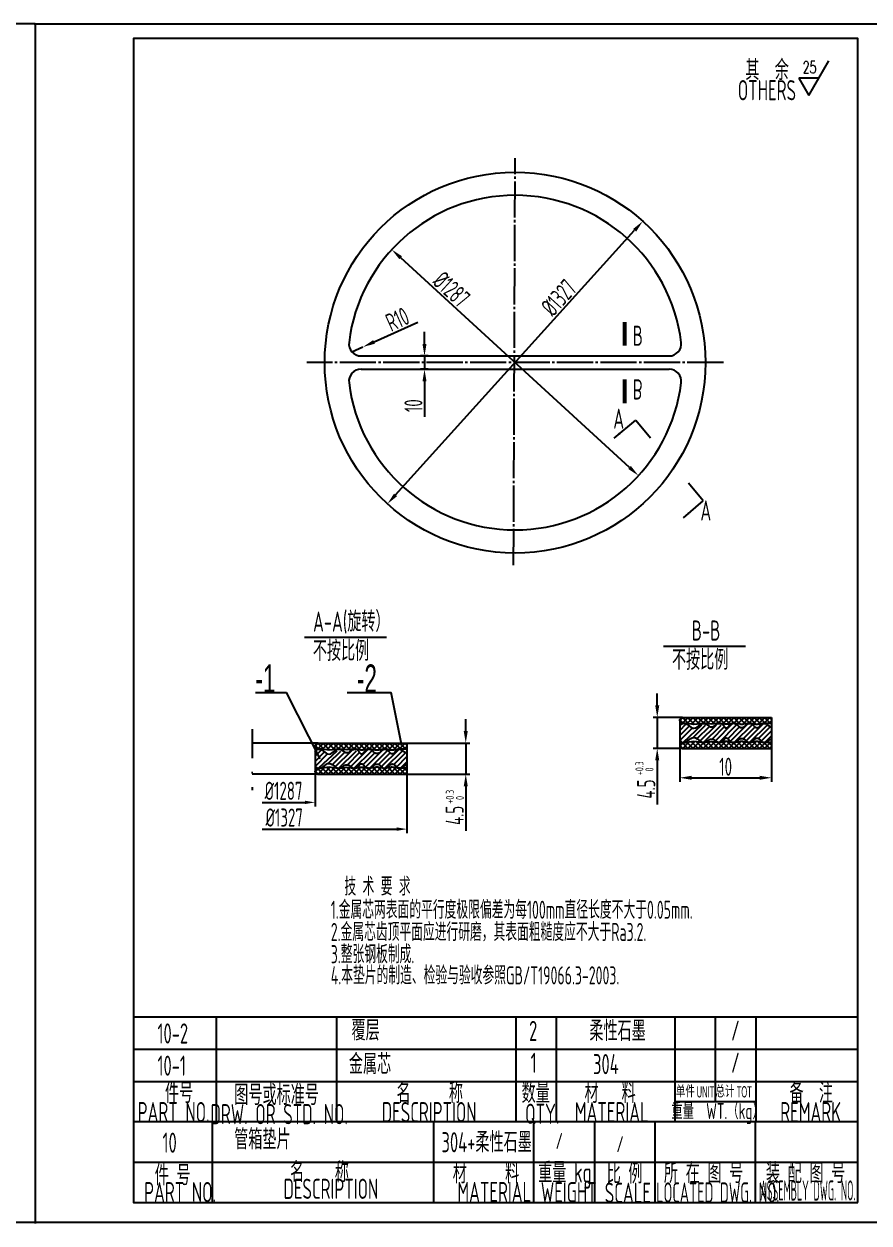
# Model space of a CAD drawing. Header units: millimetres. Extents: x 46644 to 124135, y -32003 to -3110.
# Drawn here: x 59970 to 62071, y -18465 to -15484 of the extents above; entities that cross this region are included whole.
import ezdxf
from ezdxf.enums import TextEntityAlignment as Align

# ---------------------------------------------------------------- set-up
doc = ezdxf.new("R2010")
doc.units = ezdxf.units.MM
doc.header["$LTSCALE"] = 6
for name, pattern in [('CENTER', [18, 15, -1, 1, -1]), ('CONTINOUS', [0]), ('DASHDOT', [8, 4, -2, 0, -2])]:
    doc.linetypes.add(name, pattern=pattern)
for name, color, linetype in [('1', 1, 'Continuous'), ('2', 3, 'CENTER'), ('2_txt', 2, 'Continuous'), ('5_div', 5, 'Continuous'), ('7_dim', 3, 'Continuous'), ('Dimension Line', 2, 'Continuous'), ('TEXT', 7, 'Continuous'), ('粗实线', 4, 'Continuous')]:
    doc.layers.add(name, color=color, linetype=linetype)
doc.styles.add('B', font='romans.shx', dxfattribs={"width": 0.6667})
doc.styles.add('HZ', font='ascii.shx', dxfattribs={"width": 0.7, "bigfont": 'hztxt.shx'})
doc.styles.add('HZJ', font='ascii.shx', dxfattribs={"width": 0.7, "bigfont": 'hztxt.shx'})
doc.styles.add('mark', font='cc.shx', dxfattribs={"width": 0.7, "bigfont": 'dxfs.shx'})
doc.styles.add('SCEI', font='sceie.shx', dxfattribs={"width": 0.75, "bigfont": 'sceic.shx'})
doc.styles.get("Standard").update_dxf_attribs({"font": 'ascii.shx', "width": 0.7})
doc.styles.add('TSH', font='tcc_simp.shx', dxfattribs={"width": 0.6667, "bigfont": 'tcc_hzdx.shx'})
doc.dimstyles.new('5.1', dxfattribs={"dimscale": 5, "dimtxt": 4, "dimasz": 3.5, "dimexe": 1, "dimexo": 0, "dimgap": 0.1, "dimtad": 1, "dimzin": 9, "dimdsep": 46, "dimtxsty": 'SCEI', "dimcen": 0, "dimclrd": 3, "dimclre": 3, "dimclrt": 3, "dimadec": 0, "dimazin": 0, "dimtfac": 1, "dimtmove": 1, "dimatfit": 1, "dimfxl": 0, "dimarcsym": 0})
doc.dimstyles.new('6.1', dxfattribs={"dimscale": 10, "dimtxt": 4.5, "dimasz": 3, "dimexe": 1, "dimexo": 0, "dimgap": 0.5, "dimtad": 1, "dimzin": 9, "dimdsep": 46, "dimtxsty": 'HZ', "dimcen": 0, "dimclrd": 256, "dimclre": 256, "dimclrt": 256, "dimadec": 0, "dimazin": 0, "dimtfac": 1, "dimtmove": 0, "dimatfit": 1, "dimfxl": 0, "dimarcsym": 0})

# ---------------------------------------------------------------- blocks, each defined once
blk = doc.blocks.new('*D43')
at = {"layer": '7_dim', "lineweight": -2}
blk.add_line((60893.9, -16654.6), (61488.4, -15996.8), dxfattribs=at)
at = {"layer": '7_dim'}
for points in [[(61484.7, -15993.5), (61492.1, -16000.2), (61508.5, -15974.5)], [(60890.2, -16651.3), (60897.6, -16658), (60873.8, -16676.9)]]:
    blk.add_solid(points, dxfattribs=at)
at = {"layer": 'Defpoints', "color": 0}
for p in [(61508.5, -15974.5), (60873.8, -16676.9)]:
    blk.add_point(p, dxfattribs=at)
at = {"layer": '7_dim', "insert": (61299.9, -16164.3), "char_height": 45, "attachment_point": 5, "rotation": 47.8949, "style": 'HZ'}
blk.add_mtext('%%C1327', dxfattribs=at)
blk = doc.blocks.new('*D44')
at = {"layer": '7_dim', "lineweight": -2}
blk.add_line((61475.7, -16586.4), (60906.7, -16065), dxfattribs=at)
at = {"layer": '7_dim'}
for points in [[(60910, -16061.4), (60903.3, -16068.7), (60884.5, -16044.8)], [(61479, -16582.7), (61472.3, -16590.1), (61497.8, -16606.7)]]:
    blk.add_solid(points, dxfattribs=at)
at = {"layer": 'Defpoints', "color": 0}
for p in [(60884.5, -16044.8), (61497.8, -16606.7)]:
    blk.add_point(p, dxfattribs=at)
at = {"layer": '7_dim', "insert": (61033.2, -16143.7), "char_height": 45, "attachment_point": 5, "rotation": 317.5019, "style": 'HZ'}
blk.add_mtext('%%C1287', dxfattribs=at)
blk = doc.blocks.new('*D40')
at = {"layer": '7_dim', "lineweight": -2}
for p, q in [((60965.9, -16279.2), (60965.9, -16249.2)), ((60975.2, -16309.2), (60955.9, -16309.2)), ((60965.9, -16309.2), (60965.9, -16342.3)), ((60975.2, -16342.3), (60955.9, -16342.3)), ((60965.9, -16372.3), (60965.9, -16460.3))]:
    blk.add_line(p, q, dxfattribs=at)
at = {"layer": '7_dim'}
for points in [[(60960.9, -16279.2), (60970.9, -16279.2), (60965.9, -16309.2)], [(60960.9, -16372.3), (60970.9, -16372.3), (60965.9, -16342.3)]]:
    blk.add_solid(points, dxfattribs=at)
at = {"layer": 'Defpoints', "color": 0}
for p in [(60975.2, -16309.2), (60965.9, -16342.3), (60975.2, -16342.3)]:
    blk.add_point(p, dxfattribs=at)
at = {"layer": '7_dim', "insert": (60938.4, -16432.8), "char_height": 45, "attachment_point": 5, "rotation": 90, "style": 'HZ'}
blk.add_mtext('10', dxfattribs=at)
blk = doc.blocks.new('*D45')
at = {"layer": '7_dim', "lineweight": -2}
for p, q in [((60840.4, -16274.5), (60949.3, -16225.4)), ((60785.6, -16299.1), (60813, -16286.8))]:
    blk.add_line(p, q, dxfattribs=at)
at = {"layer": '7_dim'}
blk.add_solid([(60838.3, -16269.9), (60842.4, -16279), (60813, -16286.8)], dxfattribs=at)
at = {"layer": 'Defpoints', "color": 0}
for p in [(60785.6, -16299.1), (60813, -16286.8)]:
    blk.add_point(p, dxfattribs=at)
at = {"layer": '7_dim', "insert": (60898.6, -16218.1), "char_height": 45, "attachment_point": 5, "rotation": 24.2474, "style": 'HZ'}
blk.add_mtext('R10', dxfattribs=at)
blk = doc.blocks.new('*D46')
at = {"layer": '7_dim', "lineweight": -2}
for p, q in [((61068.5, -17241.9), (61068.5, -17211.9)), ((60922.1, -17271.9), (61078.5, -17271.9)), ((61068.5, -17271.9), (61068.5, -17349)), ((60922.1, -17349), (61078.5, -17349)), ((61068.5, -17379), (61068.5, -17489.3))]:
    blk.add_line(p, q, dxfattribs=at)
at = {"layer": '7_dim'}
for points in [[(61063.5, -17241.9), (61073.5, -17241.9), (61068.5, -17271.9)], [(61063.5, -17379), (61073.5, -17379), (61068.5, -17349)]]:
    blk.add_solid(points, dxfattribs=at)
at = {"layer": 'Defpoints', "color": 0}
for p in [(60922.1, -17271.9), (60922.1, -17349), (61068.5, -17349)]:
    blk.add_point(p, dxfattribs=at)
at = {"layer": '7_dim', "insert": (61041, -17451.3), "char_height": 45, "attachment_point": 5, "rotation": 90, "style": 'HZ'}
blk.add_mtext('4.5', dxfattribs=at)
blk = doc.blocks.new('f_gc')
at = {"layer": '2_txt', "width": 0.75}
for tag, p in [('UP', (0, 2.49)), ('BT', (0, 0))]:
    blk.add_attdef(tag, p, '', height=2, dxfattribs=at)
blk = doc.blocks.new('*D41')
at = {"layer": '7_dim', "lineweight": -2}
for p, q in [((61544.5, -17178), (61544.5, -17148)), ((61607.6, -17208), (61534.5, -17208)), ((61544.5, -17208), (61544.5, -17284.8)), ((61608.1, -17284.8), (61534.5, -17284.8)), ((61544.5, -17314.8), (61544.5, -17423.8))]:
    blk.add_line(p, q, dxfattribs=at)
at = {"layer": '7_dim'}
for points in [[(61539.5, -17178), (61549.5, -17178), (61544.5, -17208)], [(61539.5, -17314.8), (61549.5, -17314.8), (61544.5, -17284.8)]]:
    blk.add_solid(points, dxfattribs=at)
at = {"layer": 'Defpoints', "color": 0}
for p in [(61607.6, -17208), (61544.5, -17284.8), (61608.1, -17284.8)]:
    blk.add_point(p, dxfattribs=at)
at = {"layer": '7_dim', "insert": (61517, -17385.8), "char_height": 45, "attachment_point": 5, "rotation": 90, "style": 'HZ'}
blk.add_mtext('4.5', dxfattribs=at)
blk = doc.blocks.new('*D42')
at = {"layer": '7_dim', "lineweight": -2}
for p, q in [((61600.4, -17279.1), (61600.4, -17367.8)), ((61828.8, -17284.9), (61828.8, -17367.8)), ((61630.4, -17357.8), (61798.8, -17357.8))]:
    blk.add_line(p, q, dxfattribs=at)
at = {"layer": '7_dim'}
for points in [[(61630.4, -17352.8), (61630.4, -17362.8), (61600.4, -17357.8)], [(61798.8, -17352.8), (61798.8, -17362.8), (61828.8, -17357.8)]]:
    blk.add_solid(points, dxfattribs=at)
at = {"layer": 'Defpoints', "color": 0}
for p in [(61600.4, -17279.1), (61828.8, -17284.9), (61828.8, -17357.8)]:
    blk.add_point(p, dxfattribs=at)
at = {"layer": '7_dim', "insert": (61714.6, -17330.3), "char_height": 45, "attachment_point": 5, "style": 'HZ'}
blk.add_mtext('10', dxfattribs=at)
blk = doc.blocks.new('上粗糙度')
at = {"layer": 'Dimension Line'}
for p, q in [((0, 0), (1, 1.732)), ((-0.5, 0.866), (0, 0)), ((0.5, 0.866), (-0.5, 0.866))]:
    blk.add_line(p, q, dxfattribs=at)
at = {"layer": 'Dimension Line', "style": 'B', "width": 0.6667}
blk.add_attdef('R', text='', height=0.6, dxfattribs=at).set_placement((0.039, 1.409), align=Align.MIDDLE_CENTER)

msp = doc.modelspace()

# ---------------------------------------------------------------- linework, layer by layer
at = {"color": 7, "linetype": 'Continuous'}
for p, q in [((59997.746, -15484.022), (55790.839, -15484.022)), ((64200.01, -15484.085), (59995.947, -15484.085)), ((59997.746, -15484.022), (59997.746, -18465.709)), ((60667.562, -17008.251), (60871.38, -17008.251)), ((61560.249, -17030.518), (61764.068, -17030.518)), ((64199.972, -18463.405), (55790.224, -18463.405))]:
    msp.add_line(p, q, dxfattribs=at)
at = {"color": 4, "linetype": 'Continuous'}
for p, q in [((60808.101, -16309.203), (61574.226, -16309.203)), ((60808.101, -16342.251), (61574.226, -16342.251)), ((61600.463, -17213.601), (61600.426, -17277.204)), ((60701.733, -17271.93), (60537.382, -17271.93)), ((60693.841, -17277.665), (60693.804, -17341.267)), ((60702.581, -17348.975), (60537.382, -17348.975)), ((60448.172, -17952.385), (60448.172, -18212.385)), ((60746.881, -17952.385), (60746.881, -18212.385)), ((61192.621, -17952.385), (61192.621, -18212.385)), ((61292.913, -17952.385), (61292.913, -18212.385)), ((61588.215, -17952.385), (61588.215, -18212.385)), ((61688.507, -17952.385), (61688.507, -18162.385)), ((61789.973, -17952.385), (61789.973, -18212.385)), ((60438.365, -18212.385), (60438.365, -18413.145)), ((60988.365, -18212.385), (60988.365, -18413.145)), ((61237.01, -18212.385), (61237.01, -18413.145)), ((61388.365, -18212.385), (61388.365, -18413.145)), ((61538.365, -18212.385), (61538.365, -18413.145)), ((61788.365, -18212.385), (61788.365, -18413.145))]:
    msp.add_line(p, q, dxfattribs=at)
at = {"color": 7}
for p, q in [((61491.012, -16468.697), (61527.624, -16512.439)), ((61658.524, -16668.98), (61621.912, -16625.237)), ((60545.421, -17146.137), (60623.021, -17146.137)), ((60706.516, -17311.073), (60623.021, -17146.137)), ((60773.379, -17146.137), (60883.12, -17146.137)), ((60909.476, -17278.759), (60883.12, -17146.137))]:
    msp.add_line(p, q, dxfattribs=at)
at = {"color": 4, "linetype": 'Continuous'}
for points in [[(62043.457, -18413.321), (62043.457, -15519.972), (60242.41, -15519.972), (60242.41, -18413.233), (62043.4, -18413.233)], [(61828.751, -17207.824), (61828.751, -17284.912)], [(60922.129, -17271.887), (60922.129, -17348.975)], [(60242.41, -17952.385), (62042.41, -17952.385)], [(60242.352, -18212.385), (62040.802, -18212.385)]]:
    msp.add_lwpolyline(points, dxfattribs=at)
at = {"color": 0, "linetype": 'Continuous', "const_width": 9.921}
msp.add_lwpolyline([(61463.941, -16224.502), (61463.941, -16284.026)], dxfattribs=at)
at = {"color": 7, "const_width": 9.921}
msp.add_lwpolyline([(61463.941, -16426.952), (61463.941, -16367.428)], dxfattribs=at)
at = {"color": 4, "linetype": 'Continuous'}
for points in [[(61828.751, -17222.907), (61806.367, -17222.907), (61798.753, -17224.185, -0.13199236), (61786.31, -17224.705), (61778.451, -17222.941, 0.10318541), (61768.651, -17222.793), (61758.839, -17224.686, -0.08970102), (61750.297, -17224.785), (61738.5, -17222.793, 0.08691312), (61730.219, -17222.844), (61721.068, -17224.504, -0.09162647), (61712.345, -17224.476), (61702.752, -17222.671, 0.07507291), (61695.59, -17222.412), (61679.797, -17224.216), (61662.73, -17222.375, 0.06092373), (61656.904, -17222.458), (61635.895, -17225.331), (61611.465, -17221.906), (61609.313, -17221.906, -0.25056533), (61602.327, -17218.17), (61601.705, -17217.239, -0.57436618), (61601.986, -17211.843), (61602.498, -17211.164, -0.23529721), (61609.203, -17207.824), (61828.751, -17207.824)], [(61600.455, -17228.467, -0.45468531), (61618.186, -17224.904), (61627.92, -17232.383, 0.36688289), (61643.423, -17231.637), (61651.187, -17226.275, -0.41811838), (61668.247, -17226.097), (61670.469, -17226.951, 0.47567715), (61689.045, -17226.477), (61691.256, -17225.506, -0.4723643), (61709.861, -17228.962), (61711.595, -17231.58, 0.49423093), (61720.155, -17232.159), (61725.188, -17226.425, -0.44502362), (61743.017, -17226.193), (61745.508, -17228.886, 0.43659713), (61763.11, -17228.905), (61765.167, -17226.691, -0.45768345), (61783.319, -17227.349), (61785.342, -17229.87, 0.47177593), (61799.233, -17230.052), (61801.456, -17227.134, -0.46503942), (61819.809, -17227.171), (61828.208, -17231.592), (61828.751, -17231.592)], [(60922.129, -17286.971), (60899.745, -17286.971), (60892.131, -17288.248, -0.13199236), (60879.688, -17288.768), (60871.829, -17287.005, 0.10318541), (60862.029, -17286.857), (60852.217, -17288.749, -0.08970102), (60843.675, -17288.849), (60831.878, -17286.857, 0.08691312), (60823.597, -17286.907), (60814.446, -17288.568, -0.09162647), (60805.723, -17288.539), (60796.13, -17286.734, 0.07507291), (60788.968, -17286.475), (60773.175, -17288.279), (60756.108, -17286.438, 0.06092373), (60750.281, -17286.521), (60729.273, -17289.394), (60704.843, -17285.969), (60702.691, -17285.969, -0.25056533), (60695.705, -17282.234), (60695.083, -17281.303, -0.57436618), (60695.364, -17275.907), (60695.876, -17275.228, -0.23529721), (60702.581, -17271.887), (60922.129, -17271.887)], [(60693.833, -17292.53, -0.45468531), (60711.564, -17288.967), (60721.298, -17296.447, 0.36688289), (60736.801, -17295.7), (60744.565, -17290.338, -0.41811838), (60761.625, -17290.161), (60763.847, -17291.014, 0.47567715), (60782.423, -17290.54), (60784.634, -17289.57, -0.4723643), (60803.239, -17293.025), (60804.973, -17295.643, 0.49423093), (60813.533, -17296.223), (60818.566, -17290.488, -0.44502362), (60836.395, -17290.256), (60838.886, -17292.95, 0.43659713), (60856.487, -17292.969), (60858.545, -17290.754, -0.45768345), (60876.697, -17291.412), (60878.72, -17293.934, 0.47177593), (60892.61, -17294.115), (60894.834, -17291.198, -0.46503942), (60913.187, -17291.234), (60921.586, -17295.656), (60922.129, -17295.656)], [(61828.751, -17269.942), (61806.367, -17269.942), (61798.753, -17268.551, 0.13199236), (61786.31, -17268.031), (61778.451, -17269.794, -0.10318541), (61768.651, -17269.942), (61758.839, -17268.049, 0.08970102), (61750.297, -17267.95), (61738.5, -17269.942, -0.08691312), (61730.219, -17269.892), (61721.068, -17268.231, 0.09162647), (61712.345, -17268.26), (61702.752, -17270.065, -0.07507291), (61695.59, -17270.324), (61679.797, -17268.52), (61662.73, -17270.361, -0.06092373), (61656.904, -17270.278), (61635.895, -17267.405), (61611.465, -17270.83), (61609.313, -17270.83, 0.25056533), (61602.327, -17274.565), (61601.705, -17275.496, 0.57436618), (61601.986, -17280.892), (61602.498, -17281.571, 0.23529721), (61609.203, -17284.912), (61828.751, -17284.912)], [(61600.434, -17264.193, 0.45573904), (61618.186, -17267.792), (61627.92, -17260.313, -0.36688289), (61643.423, -17261.059), (61651.187, -17266.421, 0.41811838), (61668.247, -17266.599), (61670.469, -17265.745, -0.47567715), (61689.045, -17266.219), (61691.256, -17267.189, 0.4723643), (61709.861, -17263.734), (61711.595, -17261.116, -0.49423093), (61720.155, -17260.537), (61725.188, -17266.271, 0.44502362), (61743.017, -17266.503), (61745.508, -17263.81, -0.43659713), (61763.11, -17263.791), (61765.167, -17266.005, 0.45768345), (61783.319, -17265.347), (61785.342, -17262.826, -0.47177593), (61799.233, -17262.644), (61801.456, -17265.562, 0.46503942), (61819.809, -17265.525), (61828.208, -17261.104), (61828.751, -17261.104)], [(60922.129, -17334.006), (60899.745, -17334.006), (60892.131, -17332.614, 0.13199236), (60879.688, -17332.094), (60871.829, -17333.858, -0.10318541), (60862.029, -17334.006), (60852.217, -17332.113, 0.08970102), (60843.675, -17332.014), (60831.878, -17334.006, -0.08691312), (60823.597, -17333.955), (60814.446, -17332.295, 0.09162647), (60805.723, -17332.323), (60796.13, -17334.128, -0.07507291), (60788.968, -17334.387), (60773.175, -17332.583), (60756.108, -17334.424, -0.06092373), (60750.281, -17334.341), (60729.273, -17331.468), (60704.843, -17334.893), (60702.691, -17334.893, 0.25056533), (60695.705, -17338.629), (60695.083, -17339.56, 0.57436618), (60695.364, -17344.955), (60695.876, -17345.635, 0.23529721), (60702.581, -17348.975), (60922.129, -17348.975)], [(60693.812, -17328.256, 0.45573904), (60711.564, -17331.856), (60721.298, -17324.376, -0.36688289), (60736.801, -17325.122), (60744.565, -17330.484, 0.41811838), (60761.625, -17330.662), (60763.847, -17329.808, -0.47567715), (60782.423, -17330.283), (60784.634, -17331.253, 0.4723643), (60803.239, -17327.797), (60804.973, -17325.18, -0.49423093), (60813.533, -17324.6), (60818.566, -17330.334, 0.44502362), (60836.395, -17330.567), (60838.886, -17327.873, -0.43659713), (60856.487, -17327.854), (60858.545, -17330.069, 0.45768345), (60876.697, -17329.411), (60878.72, -17326.889, -0.47177593), (60892.61, -17326.708), (60894.834, -17329.625, 0.46503942), (60913.187, -17329.588), (60921.586, -17325.167), (60922.129, -17325.167)]]:
    msp.add_lwpolyline(points, format="xyb", dxfattribs=at)
at = {"color": 7, "linetype": 'Continuous'}
msp.add_lwpolyline([(60242.41, -18032.385), (62042.41, -18032.385)], dxfattribs=at)
at = {"color": 4, "linetype": 'Continuous'}
msp.add_circle((61191.163, -16325.727), 473.341, dxfattribs=at)
for centre, radius, start, end in [((61191.163, -16325.727), 415.878, 6.924842, 173.075158), ((60808.101, -16279.203), 30, 173.075158, 270), ((61574.226, -16279.203), 30, 270, 6.924842), ((60808.101, -16372.251), 30, 90, 186.924842), ((61574.226, -16372.251), 30, 353.075158, 90), ((61191.163, -16325.727), 415.878, 186.924842, 353.075158)]:
    msp.add_arc(centre, radius, start, end, dxfattribs=at)
at = {"layer": '1', "linetype": 'DASHDOT', "ltscale": 3}
msp.add_line((60537.382, -17236.921), (60537.382, -17388.568), dxfattribs=at)
at = {"layer": '2', "color": 7}
for p, q in [((61187.553, -16829.264), (61191.297, -15817.755)), ((61709.205, -16325.727), (60673.122, -16325.727))]:
    msp.add_line(p, q, dxfattribs=at)
at = {"layer": '7_dim', "color": 7, "linetype": 'CONTINOUS', "ltscale": 10}
for p, q in [((61600.448, -17240.224), (61616.728, -17223.944)), ((61608.749, -17221.887), (61600.463, -17213.601)), ((61600.493, -17215.729), (61608.355, -17207.867)), ((61607.291, -17221.659), (61621.126, -17207.824)), ((61623.131, -17223.541), (61607.573, -17207.984)), ((61609.833, -17269.022), (61655.09, -17226.453)), ((61618.751, -17222.927), (61633.854, -17207.824)), ((61637.438, -17225.12), (61620.142, -17207.824)), ((61629.914, -17224.492), (61646.582, -17207.824)), ((61648.634, -17223.589), (61632.87, -17207.824)), ((61634.962, -17256.622), (61664.393, -17227.19)), ((61642.739, -17224.395), (61659.31, -17207.824)), ((61660.01, -17222.237), (61645.598, -17207.824)), ((61650.287, -17266.752), (61692.099, -17225.976)), ((61657.475, -17222.386), (61672.038, -17207.824)), ((61674.103, -17223.602), (61658.326, -17207.824)), ((61658.888, -17270.879), (61703.133, -17226.634)), ((61669.486, -17223.103), (61684.766, -17207.824)), ((61686.661, -17223.432), (61671.053, -17207.824)), ((61681.27, -17224.047), (61697.494, -17207.824)), ((61698.214, -17222.257), (61683.781, -17207.824)), ((61689.466, -17265.757), (61732.799, -17222.424)), ((61695.639, -17222.406), (61710.222, -17207.824)), ((61713.325, -17224.639), (61696.509, -17207.824)), ((61697.285, -17270.666), (61742.389, -17225.562)), ((61707.255, -17223.518), (61722.95, -17207.824)), ((61725.173, -17223.759), (61709.237, -17207.824)), ((61718.687, -17224.814), (61735.677, -17207.824)), ((61736.7, -17222.559), (61721.965, -17207.824)), ((61726.811, -17266.596), (61769.808, -17223.599)), ((61733.76, -17222.47), (61748.405, -17207.824)), ((61751.867, -17224.997), (61734.693, -17207.824)), ((61737.43, -17268.705), (61780.996, -17225.138)), ((61745.057, -17223.9), (61761.133, -17207.824)), ((61763.403, -17223.806), (61747.421, -17207.824)), ((61756.684, -17225.001), (61773.861, -17207.824)), ((61774.733, -17222.408), (61760.149, -17207.824)), ((61765.99, -17265.6), (61808.521, -17223.07)), ((61772.026, -17222.387), (61786.589, -17207.824)), ((61790.307, -17225.254), (61772.877, -17207.824)), ((61775.838, -17268.48), (61818.49, -17225.828)), ((61783.146, -17223.995), (61799.317, -17207.824)), ((61801.504, -17223.723), (61785.605, -17207.824)), ((61794.801, -17225.068), (61812.045, -17207.824)), ((61813.416, -17222.907), (61798.333, -17207.824)), ((61809.689, -17222.907), (61824.773, -17207.824)), ((61826.144, -17222.907), (61811.061, -17207.824)), ((61822.417, -17222.907), (61828.751, -17216.574)), ((61828.751, -17212.786), (61823.789, -17207.824)), ((61600.44, -17252.959), (61624.016, -17229.383)), ((61601.531, -17264.597), (61631.77, -17234.358)), ((61643.941, -17260.37), (61674.363, -17229.948)), ((61681.912, -17260.583), (61711.324, -17231.171)), ((61720.714, -17259.964), (61749.123, -17231.556)), ((61759.114, -17259.748), (61787.23, -17231.632)), ((61797.314, -17259.733), (61826.404, -17230.643)), ((61803.507, -17266.268), (61828.751, -17241.024)), ((61814.571, -17267.931), (61828.751, -17253.751)), ((60702.127, -17285.95), (60693.841, -17277.665)), ((60693.871, -17279.792), (60701.733, -17271.93)), ((60700.669, -17285.722), (60714.504, -17271.887)), ((60716.509, -17287.605), (60700.951, -17272.047)), ((60712.129, -17286.991), (60727.232, -17271.887)), ((60730.816, -17289.183), (60713.52, -17271.887)), ((60723.292, -17288.556), (60739.96, -17271.887)), ((60742.012, -17287.652), (60726.248, -17271.887)), ((60736.117, -17288.458), (60752.688, -17271.887)), ((60753.388, -17286.3), (60738.976, -17271.887)), ((60750.853, -17286.45), (60765.416, -17271.887)), ((60767.481, -17287.665), (60751.703, -17271.887)), ((60762.864, -17287.167), (60778.144, -17271.887)), ((60780.039, -17287.495), (60764.431, -17271.887)), ((60774.648, -17288.111), (60790.872, -17271.887)), ((60791.592, -17286.32), (60777.159, -17271.887)), ((60782.843, -17329.821), (60826.177, -17286.487)), ((60789.017, -17286.47), (60803.6, -17271.887)), ((60806.703, -17288.703), (60789.887, -17271.887)), ((60800.633, -17287.582), (60816.327, -17271.887)), ((60818.551, -17287.823), (60802.615, -17271.887)), ((60812.065, -17288.878), (60829.055, -17271.887)), ((60830.078, -17286.622), (60815.343, -17271.887)), ((60827.137, -17286.533), (60841.783, -17271.887)), ((60845.245, -17289.061), (60828.071, -17271.887)), ((60838.435, -17287.964), (60854.511, -17271.887)), ((60856.781, -17287.869), (60840.799, -17271.887)), ((60850.062, -17289.065), (60867.239, -17271.887)), ((60868.111, -17286.472), (60853.527, -17271.887)), ((60865.403, -17286.451), (60879.967, -17271.887)), ((60883.685, -17289.317), (60866.255, -17271.887)), ((60876.524, -17288.058), (60892.695, -17271.887)), ((60894.882, -17287.787), (60878.983, -17271.887)), ((60888.179, -17289.131), (60905.423, -17271.887)), ((60906.794, -17286.971), (60891.711, -17271.887)), ((60903.067, -17286.971), (60918.151, -17271.887)), ((60919.522, -17286.971), (60904.439, -17271.887)), ((60915.795, -17286.971), (60922.129, -17280.638)), ((60922.129, -17276.849), (60917.166, -17271.887)), ((61608.055, -17284.833), (61600.426, -17277.204)), ((61600.536, -17279.325), (61609.027, -17270.835)), ((61620.862, -17284.912), (61607.082, -17271.131)), ((61607.797, -17284.793), (61623.439, -17269.151)), ((61633.59, -17284.912), (61618.519, -17269.841)), ((61620.406, -17284.912), (61637.67, -17267.647)), ((61646.318, -17284.912), (61629.682, -17268.276)), ((61633.134, -17284.912), (61648.867, -17269.179)), ((61659.046, -17284.912), (61642.433, -17268.299)), ((61645.862, -17284.912), (61660.274, -17270.499)), ((61671.774, -17284.912), (61657.176, -17270.314)), ((61658.59, -17284.912), (61674.399, -17269.102)), ((61684.502, -17284.912), (61669.248, -17269.658)), ((61671.318, -17284.912), (61686.898, -17269.331)), ((61697.229, -17284.912), (61680.972, -17268.654)), ((61684.046, -17284.912), (61698.479, -17270.478)), ((61709.957, -17284.912), (61695.341, -17270.295)), ((61696.774, -17284.912), (61713.632, -17268.054)), ((61722.685, -17284.912), (61707.033, -17269.259)), ((61709.501, -17284.912), (61725.396, -17269.017)), ((61735.413, -17284.912), (61718.402, -17267.9)), ((61722.229, -17284.912), (61736.993, -17270.148)), ((61748.141, -17284.912), (61733.485, -17270.256)), ((61734.957, -17284.912), (61752.159, -17267.71)), ((61760.869, -17284.912), (61744.831, -17268.873)), ((61747.685, -17284.912), (61763.624, -17268.972)), ((61773.597, -17284.912), (61756.392, -17267.707)), ((61760.413, -17284.912), (61775.017, -17270.307)), ((61786.325, -17284.912), (61771.746, -17270.333)), ((61773.141, -17284.912), (61790.584, -17267.469)), ((61799.053, -17284.912), (61782.93, -17268.789)), ((61785.869, -17284.912), (61801.693, -17269.088)), ((61811.781, -17284.912), (61794.498, -17267.628)), ((61798.597, -17284.912), (61813.566, -17269.942)), ((61824.509, -17284.912), (61809.539, -17269.942)), ((61811.325, -17284.912), (61826.294, -17269.942)), ((61828.751, -17276.426), (61822.267, -17269.942)), ((61824.053, -17284.912), (61828.751, -17280.214)), ((60693.818, -17317.023), (60717.394, -17293.447)), ((60693.826, -17304.287), (60710.106, -17288.007)), ((60694.909, -17328.66), (60725.148, -17298.421)), ((60703.211, -17333.086), (60748.468, -17290.517)), ((60728.34, -17320.685), (60757.771, -17291.254)), ((60737.319, -17324.434), (60767.741, -17294.011)), ((60743.665, -17330.816), (60785.477, -17290.04)), ((60752.266, -17334.942), (60796.511, -17290.698)), ((60775.29, -17324.646), (60804.702, -17295.234)), ((60790.663, -17334.729), (60835.767, -17289.626)), ((60814.092, -17324.028), (60842.501, -17295.619)), ((60820.189, -17330.659), (60863.186, -17287.662)), ((60830.808, -17332.768), (60874.374, -17289.202)), ((60852.492, -17323.812), (60880.608, -17295.696)), ((60859.368, -17329.664), (60901.899, -17287.133)), ((60869.216, -17332.544), (60911.868, -17289.892)), ((60890.692, -17323.796), (60919.782, -17294.706)), ((60896.885, -17330.331), (60922.129, -17305.087)), ((60701.433, -17348.896), (60693.804, -17341.267)), ((60693.914, -17343.389), (60702.405, -17334.898)), ((60714.24, -17348.975), (60700.46, -17335.195)), ((60701.175, -17348.856), (60716.817, -17333.214)), ((60726.968, -17348.975), (60711.897, -17333.904)), ((60713.784, -17348.975), (60731.048, -17331.711)), ((60739.696, -17348.975), (60723.06, -17332.339)), ((60726.512, -17348.975), (60742.245, -17333.242)), ((60752.424, -17348.975), (60735.811, -17332.362)), ((60739.24, -17348.975), (60753.652, -17334.562)), ((60765.152, -17348.975), (60750.553, -17334.377)), ((60751.968, -17348.975), (60767.777, -17333.165)), ((60777.879, -17348.975), (60762.626, -17333.721)), ((60764.696, -17348.975), (60780.276, -17333.394)), ((60790.607, -17348.975), (60774.35, -17332.717)), ((60777.424, -17348.975), (60791.857, -17334.542)), ((60803.335, -17348.975), (60788.719, -17334.359)), ((60790.151, -17348.975), (60807.01, -17332.117)), ((60816.063, -17348.975), (60800.411, -17333.323)), ((60802.879, -17348.975), (60818.774, -17333.08)), ((60828.791, -17348.975), (60811.78, -17331.964)), ((60815.607, -17348.975), (60830.371, -17334.211)), ((60841.519, -17348.975), (60826.863, -17334.319)), ((60828.335, -17348.975), (60845.537, -17331.774)), ((60854.247, -17348.975), (60838.209, -17332.937)), ((60841.063, -17348.975), (60857.002, -17333.036)), ((60866.975, -17348.975), (60849.77, -17331.77)), ((60853.791, -17348.975), (60868.395, -17334.371)), ((60879.703, -17348.975), (60865.124, -17334.396)), ((60866.519, -17348.975), (60883.962, -17331.532)), ((60892.431, -17348.975), (60876.308, -17332.853)), ((60879.247, -17348.975), (60895.071, -17333.151)), ((60905.159, -17348.975), (60887.876, -17331.692)), ((60891.975, -17348.975), (60906.944, -17334.006)), ((60917.887, -17348.975), (60902.917, -17334.006)), ((60904.703, -17348.975), (60919.672, -17334.006)), ((60907.949, -17331.995), (60922.129, -17317.815)), ((60922.129, -17340.489), (60915.645, -17334.006)), ((60917.431, -17348.975), (60922.129, -17344.277))]:
    msp.add_line(p, q, dxfattribs=at)
at = {"layer": '7_dim', "color": 3}
for p, q in [((60922.129, -17271.887), (60992.415, -17271.887)), ((60702.691, -17348.975), (60988.795, -17348.975))]:
    msp.add_line(p, q, dxfattribs=at)
at = {"layer": '7_dim', "color": 2}
for p, q in [((60693.914, -17343.389), (60693.914, -17428.948)), ((60922.129, -17348.975), (60922.129, -17495.388)), ((60562.382, -17418.948), (60668.914, -17418.948)), ((60562.382, -17485.388), (60897.129, -17485.388))]:
    msp.add_line(p, q, dxfattribs=at)
for points in [[(60668.914, -17414.781), (60668.914, -17423.114), (60693.914, -17418.948)], [(60897.129, -17481.221), (60897.129, -17489.554), (60922.129, -17485.388)]]:
    msp.add_solid(points, dxfattribs=at)
at = {"layer": 'TEXT'}
msp.add_line((60242.352, -18313.145), (62040.802, -18313.145), dxfattribs=at)
at = {"layer": '粗实线'}
for p, q in [((60242.41, -18112.385), (62042.41, -18112.385)), ((61588.215, -18162.385), (61789.973, -18162.385))]:
    msp.add_line(p, q, dxfattribs=at)

# ---------------------------------------------------------------- block references
at = {"layer": '7_dim', "xscale": 10, "yscale": 10, "zscale": 10, "rotation": 90}
for p in [(61535.148, -17351.373), (61063.793, -17422.183)]:
    msp.add_blockref('f_gc', p, dxfattribs=at).add_auto_attribs({'UP': '+0.3', 'BT': ' 0'})
at = {"layer": 'Dimension Line', "xscale": 49.99999929999467, "yscale": 49.99999929999649, "zscale": 49.99999929999993}
msp.add_blockref('上粗糙度', (61921.363, -15661.955), dxfattribs=at).add_auto_attribs({'R': '25'})

# ---------------------------------------------------------------- texts
at = {"color": 7}
for s, height, style, width, p in [('B', 50, 'HZ', 0.7, (61483.55, -16283.936)), ('A', 50, 'HZ', 0.7, (61435.276, -16489.963)), ('A', 50, 'HZ', 0.7, (61651.878, -16718.423)), ('技 术 要 求', 45, 'HZ', 0.65, (60766.807, -17650.476)), ('1.金属芯两表面的平行度极限偏差为每100mm直径长度不大于0.05mm.', 45, 'HZ', 0.65, (60732.938, -17708.384)), ('2.金属芯齿顶平面应进行研磨，其表面粗糙度应不大于Ra3.2.', 45, 'HZ', 0.65, (60732.938, -17763.697)), ('3.整张钢板制成.', 45, 'HZ', 0.65, (60732.938, -17818.955)), ('4.本垫片的制造、检验与验收参照GB/T19066.3-2003.', 45, 'HZ', 0.65, (60732.938, -17871.471)), ('UNIT', 28, 'TSH', 0.5, (61642.506, -18152.385)), ('TOT', 28, 'TSH', 0.5, (61742.203, -18152.385)), ('/', 40, 'SCEI', 0.75, (61291.685, -18280.78)), ('/', 40, 'SCEI', 0.75, (61443.039, -18288.47))]:
    msp.add_text(s, height=height, dxfattribs=dict(at, style=style, width=width)).set_placement(p)
at = {"color": 7, "style": 'HZ', "text_generation_flag": 2, "width": 0.7}
msp.add_text('B', height=50, rotation=180, dxfattribs=at).set_placement((61483.55, -16367.519))
at = {"color": 7, "linetype": 'Continuous'}
for s, height, style, width, p in [('A-A(旋转）', 50, 'HZJ', 0.7, (60688.951, -16994.463)), ('B-B', 50, 'HZJ', 0.7, (61630.328, -17016.729)), ('不按比例', 50, 'HZJ', 0.7, (60688.404, -17067.269)), ('不按比例', 50, 'HZJ', 0.7, (61581.091, -17089.535)), ('10-2', 50.0706, 'HZ', 0.7, (60302.098, -18018.436)), ('覆层', 50.0706, 'HZ', 0.7, (60784.414, -18010.591)), ('柔性石墨', 50.0706, 'HZ', 0.7, (61375.787, -18012.151)), ('10-1', 50.0706, 'HZ', 0.7, (60302.098, -18098.436)), ('金属芯', 50.0706, 'HZ', 0.7, (60777.998, -18094.493)), ('管箱垫片 ', 50.0706, 'HZ', 0.7, (60492.879, -18281.646)), ('304+柔性石墨', 50.0706, 'HZ', 0.7, (61008.21, -18288.817)), ('DESCRIPTION', 50.07062, 'HZ', 0.7, (60615.416, -18404.536)), ('PART NO.', 50.0706, 'HZ', 0.7, (60268.93, -18412.802)), ('MATERIAL', 50.0706, 'HZ', 0.7, (61047.693, -18412.533)), ('WEIGHT', 50.0706, 'HZ', 0.7, (61255.11, -18413.147)), ('SCALE', 50.0706, 'HZ', 0.7, (61414.15, -18414.407)), ('LOCATED DWG. NO.', 50.07062, 'HZ', 0.6, (61541.713, -18413.773))]:
    msp.add_text(s, height=height, dxfattribs=dict(at, style=style, width=width)).set_placement(p)
at = {"color": 7, "linetype": 'Continuous', "style": 'HZ', "width": 0.7}
for s, height, p in [('2', 50.071, (61236.056, -18012.116)), ('/', 50.071, (61738.762, -18011.161)), ('1', 50.071, (61237.316, -18091.453)), ('304', 50.0706, (61416.8, -18094.677)), ('/', 50.071, (61738.762, -18091.161))]:
    msp.add_text(s, height=height, dxfattribs=at).set_placement(p, align=Align.CENTER)
for s, p in [('件 号', (60339.902, -18343.086)), ('名    称', (60704.909, -18335.323)), ('材     料', (61118.736, -18338.459)), ('重量 kg', (61314.735, -18344.208)), ('比 例', (61463.365, -18339.098)), ('所 在 图 号', (61659.712, -18338.025)), ('装 配 图 号', (61913.339, -18338.025))]:
    msp.add_text(s, height=50.0706, dxfattribs=at).set_placement(p, align=Align.MIDDLE)
at = {"color": 7, "linetype": 'Continuous', "style": 'HZ', "width": 0.551577}
msp.add_text('ASSEMBLY DWG. NO.', height=50.07062, dxfattribs=at).set_placement((61800.502, -18408.711), (62037.664, -18408.711), align=Align.FIT)
at = {"color": 7, "linetype": 'Continuous', "char_height": 50.0706, "attachment_point": 5, "style": 'HZ'}
for s, insert in [('其  余', (61817.714, -15598.568)), ('OTHERS', (61817.238, -15648.632))]:
    msp.add_mtext(s, dxfattribs=dict(at, insert=insert))
at = {"color": 7, "linetype": 'Continuous', "style": 'HZ'}
for s, insert, char_height, width, attachment_point in [('件号', (60355.737, -18116.226), 50.0706, 100, 2), ('图号或标准号', (60598.213, -18121.121), 50.0706, 350, 2), ('名     称', (60979.02, -18116.226), 50.0706, 500, 2), ('数量', (61242.41, -18116.226), 50.0706, 100, 2), ('材   料', (61427.41, -18116.226), 50.0706, 270, 2), ('\\pt200;备  注', (61927.41, -18116.226), 50.07062, 230, 2), ('PART NO.', (60342.293, -18213.998), 50.0706, 199.32548, 8), ('DRW. OR STD. NO.', (60604.729, -18218.893), 50.07062, 350, 8), ('DESCRIPTION', (60977.561, -18213.998), 50.07062, 500, 8), ('QTY.', (61216.105, -18218.077), 50.0706, 100, 7), ('MATERIAL', (61431.47, -18213.998), 50.0706, 270, 8), ('重量  WT.（kg）', (61694.598, -18192.325), 40, 250, 5), ('REMARK', (61925.951, -18213.998), 50.0706, 230, 8), ('10', (60332.359, -18264.736), 50.0706, 99.99995, 5)]:
    msp.add_mtext(s, dxfattribs=dict(at, insert=insert, char_height=char_height, width=width, attachment_point=attachment_point))
at = {"color": 7, "char_height": 30, "width": 125, "attachment_point": 5, "style": 'SCEI'}
for s, insert in [('单件', (61614.599, -18137.385)), ('{\\F|c134;总计}', (61712.745, -18137.385))]:
    msp.add_mtext(s, dxfattribs=dict(at, insert=insert))
at = {"layer": '5_div', "color": 7, "style": 'mark', "width": 0.6}
for s, p in [('-1', (60545.558, -17146.137)), ('-2', (60797.754, -17146.137))]:
    msp.add_text(s, height=70, dxfattribs=at).set_placement(p)
at = {"layer": '7_dim', "char_height": 45, "attachment_point": 5, "style": 'HZ'}
for s, insert in [('%%C1287', (60615.648, -17390.198)), ('%%C1327', (60617.27, -17456.638))]:
    msp.add_mtext(s, dxfattribs=dict(at, insert=insert))

# ---------------------------------------------------------------- dimensions: what is measured, and where the dimension line sits
at = {"layer": '7_dim'}
for p1, p2, text, picture, middle in [((60873.792, -16676.907), (61508.535, -15974.547), '%%C1327', '*D43', (61320.35, -16182.779)), ((61497.79, -16606.68), (60884.537, -16044.774), '%%C1287', '*D44', (61014.67, -16164.012))]:
    dim = msp.add_diameter_dim_2p(p1=p1, p2=p2, text=text, dimstyle='6.1', override={"dimdec": 0}, dxfattribs=at)
    dim.commit()
    dim.dimension.update_dxf_attribs({"geometry": picture, "text_midpoint": middle, "dimtype": 163})
dim = msp.add_radius_dim(center=(60785.645, -16299.096), mpoint=(60812.998, -16286.776), text='R10', dimstyle='6.1', override={"dimdec": 0}, dxfattribs=at)
dim.commit()
dim.dimension.update_dxf_attribs({"geometry": '*D45', "text_midpoint": (60909.875, -16243.141), "dimtype": 164})
for base, p1, p2, text, picture, middle in [((60965.86, -16342.251), (60975.213, -16309.203), (60975.213, -16342.251), '10', '*D40', (60965.86, -16432.751)), ((61544.493, -17284.833), (61607.573, -17207.984), (61608.055, -17284.833), '4.5', '*D41', (61544.493, -17385.833)), ((61068.499, -17348.975), (60922.129, -17271.887), (60922.129, -17348.975), '4.5', '*D46', (61068.499, -17451.328))]:
    dim = msp.add_linear_dim(base=base, p1=p1, p2=p2, angle=90, text=text, dimstyle='6.1', override={"dimdec": 0}, dxfattribs=at)
    dim.commit()
    dim.dimension.update_dxf_attribs({"geometry": picture, "text_midpoint": middle, "dimtype": 160})
dim = msp.add_linear_dim(base=(61828.751, -17357.807), p1=(61600.438, -17279.059), p2=(61828.751, -17284.912), text='10', dimstyle='6.1', override={"dimdec": 0}, dxfattribs=at)
dim.commit()
dim.dimension.update_dxf_attribs({"geometry": '*D42', "text_midpoint": (61714.594, -17330.307)})

# ---------------------------------------------------------------- leaders
for points in [[(61437.775, -16513.255), (61491.012, -16468.697)], [(61609.748, -16711.272), (61658.524, -16668.98)]]:
    msp.add_leader(points, dimstyle='5.1', dxfattribs=at)

doc.saveas('drawing.dxf')
